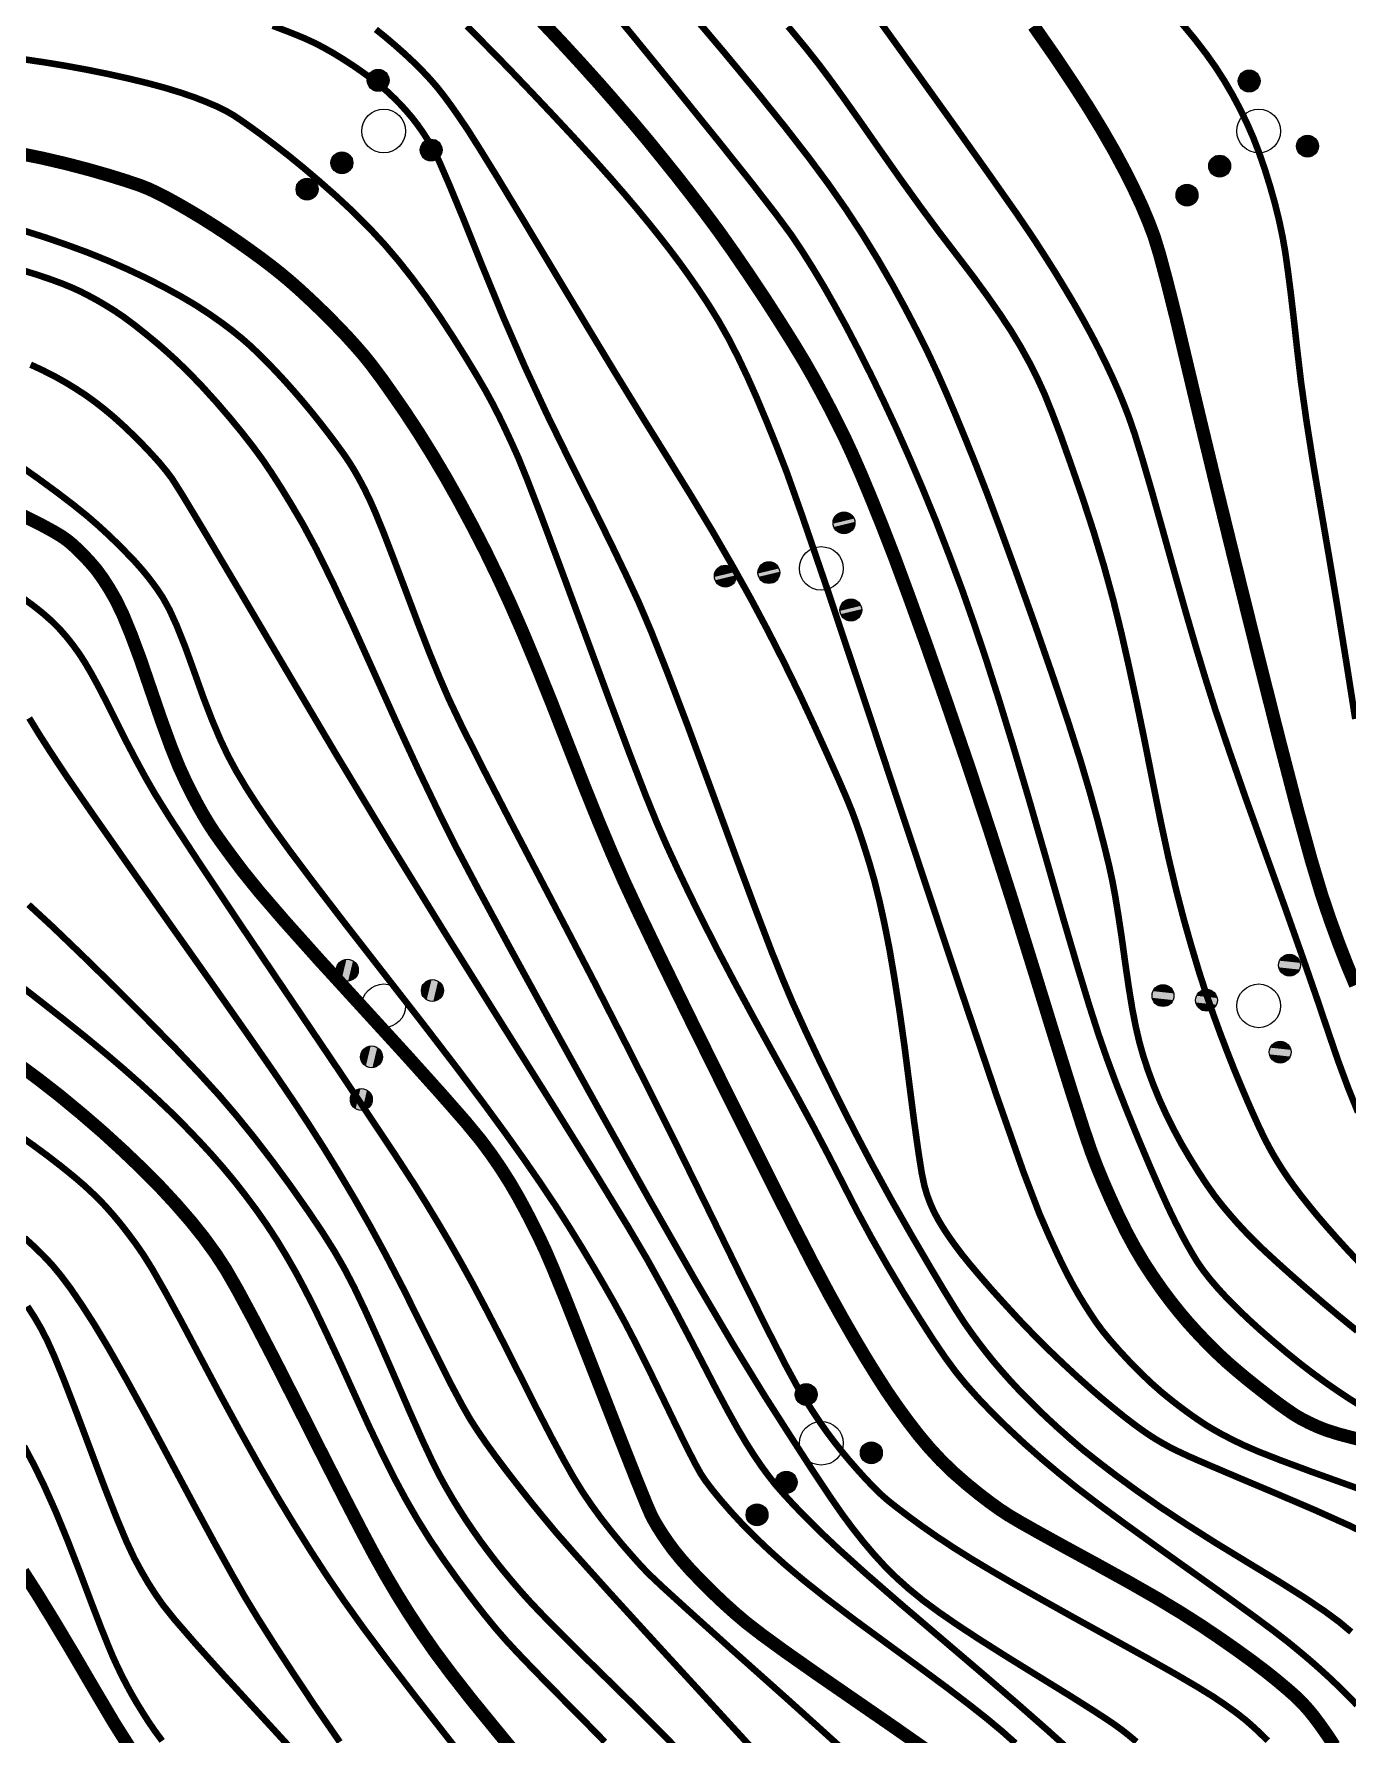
# Model space of a CAD drawing. Extents: x 396500 to 398250, y 1005980 to 1008200.
# Drawn here: x 398089.04 to 398104.06, y 1007815.7 to 1007835.15 of the extents above; entities that cross this region are included whole.
import ezdxf

# ---------------------------------------------------------------- set-up
doc = ezdxf.new("R2010")
doc.units = 0
doc.header["$LTSCALE"] = 0.5
doc.layers.get('0').update_dxf_attribs({"linetype": 'CONTINUOUS'})
doc.layers.add('DGX', color=2, linetype='CONTINUOUS')
doc.layers.add('ZBTZ', color=3, linetype='CONTINUOUS')

# ---------------------------------------------------------------- blocks, each defined once
blk = doc.blocks.new('*U110')
at = {"linetype": 'Continuous'}
for points in [[(-0.238, 2.277), (-0.202, 2.053), (-0.202, 2.347)], [(-0.202, 2.347), (-0.147, 1.998), (-0.147, 2.402)], [(-0.147, 1.998), (-0.202, 2.347), (-0.202, 2.053)], [(-0.147, 2.402), (-0.077, 1.962), (-0.077, 2.438)], [(-0.077, 1.962), (-0.147, 2.402), (-0.147, 1.998)], [(-0.077, 2.438), (0, 1.95), (0, 2.45)], [(0, 1.95), (-0.077, 2.438), (-0.077, 1.962)], [(0, 2.45), (0.077, 1.962), (0.077, 2.438)], [(0.077, 1.962), (0, 2.45), (0, 1.95)], [(0.077, 2.438), (0.147, 1.998), (0.147, 2.402)], [(0.147, 1.998), (0.077, 2.438), (0.077, 1.962)], [(0.147, 2.402), (0.202, 2.053), (0.202, 2.347)], [(0.202, 2.053), (0.147, 2.402), (0.147, 1.998)], [(0.202, 2.347), (0.238, 2.123), (0.238, 2.277)], [(0.238, 2.123), (0.202, 2.347), (0.202, 2.053)], [(-0.25, 2.2), (-0.238, 2.123), (-0.238, 2.277)], [(-0.202, 2.053), (-0.238, 2.277), (-0.238, 2.123)], [(0.25, 2.2), (0.238, 2.277), (0.238, 2.123)]]:
    blk.add_solid(points, dxfattribs=at)
blk = doc.blocks.new('*U109')
at = {"linetype": 'Continuous'}
for points in [[(-0.25, 1.2), (-0.238, 1.123), (-0.238, 1.277)], [(-0.238, 1.277), (-0.202, 1.053), (-0.202, 1.347)], [(-0.202, 1.053), (-0.238, 1.277), (-0.238, 1.123)], [(-0.202, 1.347), (-0.147, 0.998), (-0.147, 1.402)], [(-0.147, 0.998), (-0.202, 1.347), (-0.202, 1.053)], [(-0.147, 1.402), (-0.077, 0.962), (-0.077, 1.438)], [(-0.077, 0.962), (-0.147, 1.402), (-0.147, 0.998)], [(-0.077, 1.438), (0, 0.95), (0, 1.45)], [(0, 0.95), (-0.077, 1.438), (-0.077, 0.962)], [(0, 1.45), (0.077, 0.962), (0.077, 1.438)], [(0.077, 0.962), (0, 1.45), (0, 0.95)], [(0.077, 1.438), (0.147, 0.998), (0.147, 1.402)], [(0.147, 0.998), (0.077, 1.438), (0.077, 0.962)], [(0.147, 1.402), (0.202, 1.053), (0.202, 1.347)], [(0.202, 1.053), (0.147, 1.402), (0.147, 0.998)], [(0.202, 1.347), (0.238, 1.123), (0.238, 1.277)], [(0.238, 1.123), (0.202, 1.347), (0.202, 1.053)], [(0.25, 1.2), (0.238, 1.277), (0.238, 1.123)]]:
    blk.add_solid(points, dxfattribs=at)
blk = doc.blocks.new('*U108')
at = {"linetype": 'Continuous'}
for points in [[(-1.147, -0.398), (-1.077, -0.838), (-1.077, -0.362)], [(-1.077, -0.362), (-1, -0.85), (-1, -0.35)], [(-1, -0.85), (-1.077, -0.362), (-1.077, -0.838)], [(-1, -0.35), (-0.923, -0.838), (-0.923, -0.362)], [(-0.923, -0.838), (-1, -0.35), (-1, -0.85)], [(-0.923, -0.362), (-0.853, -0.802), (-0.853, -0.398)], [(-0.853, -0.802), (-0.923, -0.362), (-0.923, -0.838)], [(-1.25, -0.6), (-1.238, -0.677), (-1.238, -0.523)], [(-1.238, -0.523), (-1.202, -0.747), (-1.202, -0.453)], [(-1.202, -0.747), (-1.238, -0.523), (-1.238, -0.677)], [(-1.202, -0.453), (-1.147, -0.802), (-1.147, -0.398)], [(-1.147, -0.802), (-1.202, -0.453), (-1.202, -0.747)], [(-1.077, -0.838), (-1.147, -0.398), (-1.147, -0.802)], [(-0.853, -0.398), (-0.798, -0.747), (-0.798, -0.453)], [(-0.798, -0.747), (-0.853, -0.398), (-0.853, -0.802)], [(-0.798, -0.453), (-0.762, -0.677), (-0.762, -0.523)], [(-0.762, -0.677), (-0.798, -0.453), (-0.798, -0.747)], [(-0.75, -0.6), (-0.762, -0.523), (-0.762, -0.677)]]:
    blk.add_solid(points, dxfattribs=at)
blk = doc.blocks.new('*U107')
at = {"linetype": 'Continuous'}
for points in [[(0.853, -0.398), (0.923, -0.838), (0.923, -0.362)], [(0.923, -0.362), (1, -0.85), (1, -0.35)], [(1, -0.85), (0.923, -0.362), (0.923, -0.838)], [(1, -0.35), (1.077, -0.838), (1.077, -0.362)], [(1.077, -0.838), (1, -0.35), (1, -0.85)], [(1.077, -0.362), (1.147, -0.802), (1.147, -0.398)], [(1.147, -0.802), (1.077, -0.362), (1.077, -0.838)], [(0.75, -0.6), (0.762, -0.677), (0.762, -0.523)], [(0.762, -0.523), (0.798, -0.747), (0.798, -0.453)], [(0.798, -0.747), (0.762, -0.523), (0.762, -0.677)], [(0.798, -0.453), (0.853, -0.802), (0.853, -0.398)], [(0.853, -0.802), (0.798, -0.453), (0.798, -0.747)], [(0.923, -0.838), (0.853, -0.398), (0.853, -0.802)], [(1.147, -0.398), (1.202, -0.747), (1.202, -0.453)], [(1.202, -0.747), (1.147, -0.398), (1.147, -0.802)], [(1.202, -0.453), (1.238, -0.677), (1.238, -0.523)], [(1.238, -0.677), (1.202, -0.453), (1.202, -0.747)], [(1.25, -0.6), (1.238, -0.523), (1.238, -0.677)]]:
    blk.add_solid(points, dxfattribs=at)
blk = doc.blocks.new('gc160')
for centre, radius in [((0, 2.2), 0.25), ((0, 1.2), 0.25), ((0, 0), 0.5), ((-1, -0.6), 0.25), ((1, -0.6), 0.25)]:
    blk.add_circle(centre, radius)
at = {"linetype": 'Continuous'}
for name in ['*U110', '*U109', '*U108', '*U107']:
    blk.add_blockref(name, (0, 0), dxfattribs=at)

msp = doc.modelspace()

# ---------------------------------------------------------------- linework, layer by layer
at = {"layer": 'DGX', "linetype": 'Continuous', "const_width": 0.075}
for points in [[(398098.343, 1007835.796), (398098.927, 1007834.985), (398099.5, 1007834.185), (398099.946, 1007833.556), (398100.267, 1007833.099), (398100.461, 1007832.813), (398100.588, 1007832.616), (398100.709, 1007832.425), (398100.822, 1007832.239), (398100.929, 1007832.059), (398101.029, 1007831.883), (398101.122, 1007831.713), (398101.208, 1007831.547), (398101.288, 1007831.385), (398101.362, 1007831.227), (398101.431, 1007831.072), (398101.494, 1007830.919), (398101.552, 1007830.769), (398101.619, 1007830.574), (398101.706, 1007830.291), (398101.815, 1007829.917), (398101.945, 1007829.454), (398102.08, 1007828.97), (398102.204, 1007828.532), (398102.318, 1007828.14), (398102.422, 1007827.796), (398102.538, 1007827.429), (398102.692, 1007826.973), (398102.882, 1007826.427), (398103.11, 1007825.792), (398103.34, 1007825.153), (398103.536, 1007824.599), (398103.699, 1007824.129), (398103.829, 1007823.744), (398103.942, 1007823.413), (398104.056, 1007823.105), (398104.17, 1007822.822)], [(398104.21, 1007819.462), (398104.082, 1007819.541), (398103.947, 1007819.63), (398103.803, 1007819.73), (398103.655, 1007819.838), (398103.505, 1007819.953), (398103.353, 1007820.076), (398103.2, 1007820.205), (398103.051, 1007820.335), (398102.913, 1007820.461), (398102.786, 1007820.583), (398102.671, 1007820.699), (398102.568, 1007820.811), (398102.478, 1007820.916), (398102.401, 1007821.015), (398102.336, 1007821.108), (398102.277, 1007821.205), (398102.214, 1007821.315), (398102.147, 1007821.438), (398102.078, 1007821.575), (398101.998, 1007821.741), (398101.902, 1007821.953), (398101.789, 1007822.212), (398101.661, 1007822.516), (398101.53, 1007822.837), (398101.41, 1007823.142), (398101.302, 1007823.433), (398101.206, 1007823.709), (398101.101, 1007824.036), (398100.967, 1007824.477), (398100.803, 1007825.033), (398100.611, 1007825.704), (398100.412, 1007826.393), (398100.231, 1007827.004), (398100.068, 1007827.536), (398099.923, 1007827.99), (398099.785, 1007828.4), (398099.644, 1007828.801), (398099.498, 1007829.191), (398099.35, 1007829.573), (398099.199, 1007829.942), (398099.048, 1007830.295), (398098.898, 1007830.633), (398098.748, 1007830.955), (398098.601, 1007831.26), (398098.458, 1007831.543), (398098.321, 1007831.806), (398098.188, 1007832.048), (398098.06, 1007832.273), (398097.934, 1007832.482), (398097.811, 1007832.677), (398097.691, 1007832.856), (398097.519, 1007833.089), (398097.243, 1007833.445), (398096.861, 1007833.924), (398096.374, 1007834.526), (398095.886, 1007835.125), (398095.498, 1007835.595)], [(398104.16, 1007820.323), (398103.964, 1007820.483), (398103.767, 1007820.648), (398103.569, 1007820.819), (398103.383, 1007820.983), (398103.222, 1007821.128), (398103.085, 1007821.255), (398102.974, 1007821.363), (398102.877, 1007821.463), (398102.785, 1007821.562), (398102.698, 1007821.662), (398102.615, 1007821.761), (398102.531, 1007821.869), (398102.443, 1007821.994), (398102.349, 1007822.137), (398102.25, 1007822.296), (398102.151, 1007822.464), (398102.061, 1007822.632), (398101.977, 1007822.801), (398101.9, 1007822.97), (398101.831, 1007823.138), (398101.77, 1007823.302), (398101.717, 1007823.464), (398101.672, 1007823.623), (398101.631, 1007823.798), (398101.59, 1007824.008), (398101.55, 1007824.254), (398101.509, 1007824.536), (398101.47, 1007824.819), (398101.432, 1007825.069), (398101.397, 1007825.285), (398101.363, 1007825.469), (398101.322, 1007825.658), (398101.265, 1007825.889), (398101.194, 1007826.164), (398101.106, 1007826.481), (398100.995, 1007826.855), (398100.853, 1007827.3), (398100.68, 1007827.815), (398100.476, 1007828.402), (398100.268, 1007828.983), (398100.086, 1007829.482), (398099.93, 1007829.9), (398099.799, 1007830.236), (398099.683, 1007830.523), (398099.573, 1007830.79), (398099.468, 1007831.037), (398099.367, 1007831.266), (398099.261, 1007831.494), (398099.139, 1007831.74), (398099.002, 1007832.003), (398098.849, 1007832.284), (398098.682, 1007832.573), (398098.505, 1007832.861), (398098.318, 1007833.146), (398098.121, 1007833.429), (398097.895, 1007833.734), (398097.622, 1007834.086), (398097.301, 1007834.485), (398096.934, 1007834.929), (398096.557, 1007835.375)], [(398091.767, 1007835.243), (398091.966, 1007835.167), (398092.125, 1007835.102), (398092.245, 1007835.047), (398092.347, 1007834.994), (398092.455, 1007834.933), (398092.569, 1007834.863), (398092.688, 1007834.786), (398092.803, 1007834.706), (398092.908, 1007834.629), (398093.001, 1007834.555), (398093.083, 1007834.485), (398093.157, 1007834.414), (398093.228, 1007834.342), (398093.295, 1007834.268), (398093.359, 1007834.193), (398093.42, 1007834.114), (398093.479, 1007834.031), (398093.535, 1007833.944), (398093.59, 1007833.853), (398093.667, 1007833.698), (398093.788, 1007833.419), (398093.954, 1007833.017), (398094.165, 1007832.49), (398094.403, 1007831.91), (398094.65, 1007831.343), (398094.906, 1007830.791), (398095.17, 1007830.252), (398095.42, 1007829.755), (398095.633, 1007829.323), (398095.809, 1007828.957), (398095.948, 1007828.657), (398096.091, 1007828.322), (398096.278, 1007827.849), (398096.51, 1007827.24), (398096.785, 1007826.494), (398097.059, 1007825.748), (398097.285, 1007825.142), (398097.463, 1007824.675), (398097.594, 1007824.348), (398097.711, 1007824.071), (398097.853, 1007823.759), (398098.018, 1007823.409), (398098.206, 1007823.024), (398098.409, 1007822.621), (398098.619, 1007822.221), (398098.836, 1007821.824), (398099.06, 1007821.43), (398099.269, 1007821.072), (398099.441, 1007820.783), (398099.576, 1007820.563), (398099.674, 1007820.412), (398099.755, 1007820.297), (398099.837, 1007820.186), (398099.92, 1007820.078), (398100.004, 1007819.974), (398100.092, 1007819.871), (398100.185, 1007819.766), (398100.283, 1007819.66), (398100.388, 1007819.552), (398100.498, 1007819.442), (398100.616, 1007819.329), (398100.741, 1007819.214), (398100.873, 1007819.096), (398101.022, 1007818.968), (398101.2, 1007818.827), (398101.405, 1007818.67), (398101.639, 1007818.499), (398101.904, 1007818.313), (398102.204, 1007818.115), (398102.539, 1007817.902), (398102.909, 1007817.676), (398103.265, 1007817.46), (398103.559, 1007817.274), (398103.789, 1007817.119), (398103.957, 1007816.995), (398104.093, 1007816.881)], [(398092.946, 1007835.201), (398093.051, 1007835.117), (398093.159, 1007835.025), (398093.271, 1007834.926), (398093.38, 1007834.824), (398093.479, 1007834.725), (398093.568, 1007834.63), (398093.647, 1007834.539), (398093.724, 1007834.441), (398093.808, 1007834.327), (398093.898, 1007834.198), (398093.996, 1007834.053), (398094.132, 1007833.838), (398094.341, 1007833.5), (398094.621, 1007833.037), (398094.973, 1007832.45), (398095.347, 1007831.828), (398095.691, 1007831.259), (398096.007, 1007830.744), (398096.295, 1007830.281), (398096.558, 1007829.855), (398096.802, 1007829.449), (398097.026, 1007829.061), (398097.231, 1007828.694), (398097.423, 1007828.333), (398097.608, 1007827.97), (398097.788, 1007827.602), (398097.961, 1007827.231), (398098.115, 1007826.892), (398098.237, 1007826.619), (398098.326, 1007826.413), (398098.383, 1007826.273), (398098.427, 1007826.155), (398098.475, 1007826.017), (398098.528, 1007825.856), (398098.585, 1007825.675), (398098.644, 1007825.469), (398098.702, 1007825.235), (398098.759, 1007824.975), (398098.816, 1007824.687), (398098.871, 1007824.364), (398098.928, 1007823.998), (398098.986, 1007823.588), (398099.044, 1007823.134), (398099.099, 1007822.706), (398099.146, 1007822.371), (398099.184, 1007822.13), (398099.215, 1007821.982), (398099.244, 1007821.882), (398099.28, 1007821.785), (398099.321, 1007821.692), (398099.369, 1007821.601), (398099.424, 1007821.509), (398099.487, 1007821.412), (398099.56, 1007821.309), (398099.641, 1007821.201), (398099.737, 1007821.082), (398099.853, 1007820.945), (398099.988, 1007820.79), (398100.144, 1007820.618), (398100.308, 1007820.44), (398100.472, 1007820.27), (398100.634, 1007820.108), (398100.795, 1007819.954), (398100.951, 1007819.809), (398101.099, 1007819.676), (398101.239, 1007819.554), (398101.372, 1007819.444), (398101.493, 1007819.346), (398101.601, 1007819.263), (398101.695, 1007819.194), (398101.776, 1007819.138), (398101.851, 1007819.09), (398101.93, 1007819.043), (398102.013, 1007818.997), (398102.1, 1007818.953), (398102.236, 1007818.889), (398102.469, 1007818.788), (398102.798, 1007818.648), (398103.223, 1007818.469), (398103.668, 1007818.279), (398104.058, 1007818.104), (398104.391, 1007817.944)], [(398093.988, 1007835.237), (398094.214, 1007835.01), (398094.452, 1007834.767), (398094.7, 1007834.508), (398094.96, 1007834.233), (398095.211, 1007833.964), (398095.432, 1007833.722), (398095.623, 1007833.508), (398095.785, 1007833.322), (398095.928, 1007833.153), (398096.062, 1007832.99), (398096.188, 1007832.833), (398096.305, 1007832.683), (398096.418, 1007832.533), (398096.53, 1007832.377), (398096.642, 1007832.215), (398096.753, 1007832.047), (398096.864, 1007831.867), (398096.975, 1007831.67), (398097.084, 1007831.457), (398097.193, 1007831.227), (398097.302, 1007830.981), (398097.412, 1007830.719), (398097.525, 1007830.44), (398097.639, 1007830.146), (398097.814, 1007829.653), (398098.113, 1007828.779), (398098.533, 1007827.523), (398099.077, 1007825.886), (398099.621, 1007824.251), (398100.044, 1007823.002), (398100.347, 1007822.139), (398100.53, 1007821.661), (398100.645, 1007821.397), (398100.748, 1007821.173), (398100.838, 1007820.989), (398100.914, 1007820.846), (398100.983, 1007820.726), (398101.051, 1007820.615), (398101.116, 1007820.513), (398101.18, 1007820.418), (398101.251, 1007820.322), (398101.338, 1007820.216), (398101.442, 1007820.098), (398101.562, 1007819.969), (398101.689, 1007819.84), (398101.812, 1007819.723), (398101.932, 1007819.617), (398102.048, 1007819.523), (398102.158, 1007819.439), (398102.259, 1007819.365), (398102.351, 1007819.301), (398102.434, 1007819.246), (398102.519, 1007819.195), (398102.617, 1007819.14), (398102.728, 1007819.083), (398102.852, 1007819.022), (398103.026, 1007818.946), (398103.288, 1007818.843), (398103.638, 1007818.713), (398104.075, 1007818.556), (398104.511, 1007818.399)], [(398104.179, 1007821.112), (398104.053, 1007821.246), (398103.932, 1007821.379), (398103.819, 1007821.507), (398103.713, 1007821.63), (398103.616, 1007821.748), (398103.526, 1007821.861), (398103.445, 1007821.968), (398103.372, 1007822.069), (398103.307, 1007822.166), (398103.249, 1007822.259), (398103.193, 1007822.353), (398103.141, 1007822.448), (398103.092, 1007822.544), (398103.04, 1007822.652), (398102.981, 1007822.782), (398102.913, 1007822.936), (398102.838, 1007823.112), (398102.758, 1007823.305), (398102.678, 1007823.508), (398102.597, 1007823.72), (398102.516, 1007823.942), (398102.434, 1007824.18), (398102.35, 1007824.44), (398102.266, 1007824.722), (398102.18, 1007825.025), (398102.093, 1007825.36), (398102.004, 1007825.734), (398101.915, 1007826.148), (398101.824, 1007826.601), (398101.733, 1007827.062), (398101.643, 1007827.499), (398101.554, 1007827.912), (398101.466, 1007828.301), (398101.373, 1007828.68), (398101.267, 1007829.067), (398101.148, 1007829.462), (398101.017, 1007829.863), (398100.886, 1007830.24), (398100.772, 1007830.56), (398100.672, 1007830.824), (398100.588, 1007831.032), (398100.506, 1007831.212), (398100.415, 1007831.392), (398100.315, 1007831.573), (398100.205, 1007831.755), (398100.08, 1007831.945), (398099.934, 1007832.154), (398099.769, 1007832.38), (398099.582, 1007832.625), (398099.38, 1007832.889), (398099.167, 1007833.177), (398098.944, 1007833.487), (398098.71, 1007833.82), (398098.487, 1007834.14), (398098.295, 1007834.412), (398098.134, 1007834.634), (398098.004, 1007834.807), (398097.861, 1007834.988), (398097.658, 1007835.234)], [(398102.143, 1007835.286), (398102.299, 1007835.098), (398102.433, 1007834.924), (398102.545, 1007834.766), (398102.643, 1007834.613), (398102.734, 1007834.457), (398102.819, 1007834.298), (398102.898, 1007834.135), (398102.972, 1007833.967), (398103.041, 1007833.788), (398103.106, 1007833.6), (398103.167, 1007833.403), (398103.223, 1007833.204), (398103.27, 1007833.012), (398103.309, 1007832.827), (398103.34, 1007832.649), (398103.368, 1007832.449), (398103.4, 1007832.202), (398103.435, 1007831.905), (398103.473, 1007831.561), (398103.519, 1007831.17), (398103.58, 1007830.735), (398103.655, 1007830.257), (398103.743, 1007829.735), (398103.839, 1007829.176), (398103.937, 1007828.587), (398104.037, 1007827.968), (398104.139, 1007827.319)], [(398088.906, 1007834.862), (398089.152, 1007834.826), (398089.395, 1007834.786), (398089.636, 1007834.742), (398089.874, 1007834.694), (398090.109, 1007834.642), (398090.333, 1007834.588), (398090.534, 1007834.534), (398090.714, 1007834.479), (398090.872, 1007834.425), (398091.01, 1007834.371), (398091.13, 1007834.32), (398091.232, 1007834.27), (398091.316, 1007834.221), (398091.401, 1007834.165), (398091.506, 1007834.091), (398091.632, 1007834), (398091.778, 1007833.89), (398091.94, 1007833.765), (398092.113, 1007833.624), (398092.297, 1007833.468), (398092.491, 1007833.297), (398092.686, 1007833.116), (398092.87, 1007832.932), (398093.043, 1007832.745), (398093.206, 1007832.554), (398093.363, 1007832.355), (398093.52, 1007832.143), (398093.676, 1007831.917), (398093.832, 1007831.678), (398093.977, 1007831.446), (398094.101, 1007831.241), (398094.204, 1007831.064), (398094.285, 1007830.914), (398094.356, 1007830.775), (398094.427, 1007830.627), (398094.499, 1007830.472), (398094.572, 1007830.31), (398094.674, 1007830.059), (398094.835, 1007829.641), (398095.054, 1007829.054), (398095.333, 1007828.3), (398095.615, 1007827.536), (398095.846, 1007826.92), (398096.026, 1007826.454), (398096.155, 1007826.136), (398096.265, 1007825.882), (398096.391, 1007825.609), (398096.531, 1007825.315), (398096.686, 1007825.002), (398096.858, 1007824.664), (398097.051, 1007824.297), (398097.265, 1007823.901), (398097.499, 1007823.476), (398097.732, 1007823.054), (398097.942, 1007822.666), (398098.128, 1007822.312), (398098.291, 1007821.993), (398098.447, 1007821.689), (398098.613, 1007821.382), (398098.789, 1007821.073), (398098.974, 1007820.762), (398099.155, 1007820.471), (398099.314, 1007820.223), (398099.453, 1007820.018), (398099.572, 1007819.856), (398099.69, 1007819.711), (398099.829, 1007819.555), (398099.988, 1007819.389), (398100.168, 1007819.212), (398100.361, 1007819.032), (398100.559, 1007818.857), (398100.763, 1007818.686), (398100.971, 1007818.519), (398101.21, 1007818.337), (398101.503, 1007818.121), (398101.851, 1007817.87), (398102.253, 1007817.583), (398102.645, 1007817.304), (398102.963, 1007817.074), (398103.207, 1007816.893), (398103.377, 1007816.761), (398103.506, 1007816.655), (398103.628, 1007816.552), (398103.741, 1007816.452), (398103.846, 1007816.356), (398103.948, 1007816.259), (398104.052, 1007816.156), (398104.157, 1007816.047)], [(398088.912, 1007832.904), (398089.169, 1007832.823), (398089.415, 1007832.738), (398089.652, 1007832.651), (398089.882, 1007832.558), (398090.106, 1007832.46), (398090.324, 1007832.357), (398090.53, 1007832.252), (398090.718, 1007832.149), (398090.889, 1007832.048), (398091.042, 1007831.948), (398091.18, 1007831.851), (398091.304, 1007831.758), (398091.415, 1007831.668), (398091.512, 1007831.583), (398091.604, 1007831.495), (398091.701, 1007831.399), (398091.801, 1007831.295), (398091.905, 1007831.183), (398092.01, 1007831.065), (398092.116, 1007830.942), (398092.221, 1007830.815), (398092.326, 1007830.683), (398092.424, 1007830.556), (398092.51, 1007830.441), (398092.583, 1007830.34), (398092.643, 1007830.251), (398092.697, 1007830.164), (398092.753, 1007830.066), (398092.81, 1007829.958), (398092.869, 1007829.839), (398092.939, 1007829.681), (398093.032, 1007829.454), (398093.146, 1007829.158), (398093.284, 1007828.793), (398093.426, 1007828.416), (398093.555, 1007828.083), (398093.673, 1007827.794), (398093.778, 1007827.551), (398093.925, 1007827.242), (398094.167, 1007826.761), (398094.505, 1007826.106), (398094.938, 1007825.278), (398095.412, 1007824.37), (398095.87, 1007823.473), (398096.314, 1007822.589), (398096.743, 1007821.716), (398097.123, 1007820.939), (398097.42, 1007820.341), (398097.634, 1007819.922), (398097.765, 1007819.681), (398097.854, 1007819.536), (398097.94, 1007819.401), (398098.023, 1007819.276), (398098.104, 1007819.162), (398098.185, 1007819.054), (398098.268, 1007818.949), (398098.354, 1007818.845), (398098.442, 1007818.744), (398098.527, 1007818.65), (398098.605, 1007818.567), (398098.674, 1007818.497), (398098.736, 1007818.438), (398098.807, 1007818.377), (398098.905, 1007818.3), (398099.029, 1007818.206), (398099.179, 1007818.096), (398099.352, 1007817.975), (398099.544, 1007817.848), (398099.754, 1007817.716), (398099.983, 1007817.579), (398100.246, 1007817.426), (398100.561, 1007817.248), (398100.926, 1007817.044), (398101.343, 1007816.814), (398101.748, 1007816.59), (398102.079, 1007816.403), (398102.335, 1007816.253), (398102.518, 1007816.14), (398102.655, 1007816.047), (398102.779, 1007815.958), (398102.888, 1007815.872), (398102.982, 1007815.789), (398103.065, 1007815.711), (398103.139, 1007815.638)], [(398088.88, 1007832.456), (398089.057, 1007832.402), (398089.218, 1007832.348), (398089.36, 1007832.296), (398089.481, 1007832.246), (398089.581, 1007832.2), (398089.673, 1007832.152), (398089.767, 1007832.101), (398089.862, 1007832.045), (398089.959, 1007831.985), (398090.065, 1007831.913), (398090.186, 1007831.823), (398090.322, 1007831.715), (398090.474, 1007831.589), (398090.633, 1007831.447), (398090.794, 1007831.293), (398090.955, 1007831.126), (398091.118, 1007830.946), (398091.273, 1007830.766), (398091.413, 1007830.596), (398091.538, 1007830.436), (398091.648, 1007830.287), (398091.753, 1007830.132), (398091.866, 1007829.956), (398091.987, 1007829.758), (398092.116, 1007829.538), (398092.266, 1007829.259), (398092.452, 1007828.881), (398092.674, 1007828.406), (398092.932, 1007827.834), (398093.198, 1007827.243), (398093.443, 1007826.713), (398093.668, 1007826.244), (398093.872, 1007825.836), (398094.12, 1007825.366), (398094.474, 1007824.71), (398094.935, 1007823.868), (398095.503, 1007822.841), (398096.087, 1007821.796), (398096.596, 1007820.904), (398097.03, 1007820.166), (398097.39, 1007819.579), (398097.688, 1007819.113), (398097.934, 1007818.732), (398098.13, 1007818.437), (398098.275, 1007818.228), (398098.395, 1007818.066), (398098.516, 1007817.913), (398098.637, 1007817.77), (398098.76, 1007817.635), (398098.891, 1007817.505), (398099.037, 1007817.374), (398099.199, 1007817.242), (398099.376, 1007817.111), (398099.587, 1007816.965), (398099.849, 1007816.793), (398100.163, 1007816.594), (398100.528, 1007816.368), (398100.88, 1007816.151), (398101.155, 1007815.977), (398101.353, 1007815.847), (398101.474, 1007815.76), (398101.557, 1007815.694), (398101.639, 1007815.625)], [(398089, 1007831.369), (398089.144, 1007831.302), (398089.278, 1007831.234), (398089.402, 1007831.164), (398089.518, 1007831.093), (398089.631, 1007831.019), (398089.739, 1007830.941), (398089.843, 1007830.86), (398089.947, 1007830.773), (398090.054, 1007830.677), (398090.163, 1007830.573), (398090.275, 1007830.461), (398090.382, 1007830.348), (398090.475, 1007830.245), (398090.553, 1007830.15), (398090.618, 1007830.064), (398090.741, 1007829.869), (398090.996, 1007829.445), (398091.382, 1007828.794), (398091.899, 1007827.916), (398092.492, 1007826.914), (398093.106, 1007825.896), (398093.743, 1007824.861), (398094.4, 1007823.81), (398095.004, 1007822.848), (398095.48, 1007822.083), (398095.827, 1007821.514), (398096.046, 1007821.142), (398096.201, 1007820.862), (398096.359, 1007820.572), (398096.518, 1007820.27), (398096.68, 1007819.958), (398096.833, 1007819.662), (398096.967, 1007819.411), (398097.082, 1007819.204), (398097.178, 1007819.042), (398097.263, 1007818.908), (398097.347, 1007818.784), (398097.429, 1007818.672), (398097.509, 1007818.57), (398097.602, 1007818.463), (398097.719, 1007818.336), (398097.861, 1007818.189), (398098.029, 1007818.022), (398098.251, 1007817.813), (398098.557, 1007817.538), (398098.947, 1007817.199), (398099.42, 1007816.796), (398099.896, 1007816.39), (398100.296, 1007816.045), (398100.619, 1007815.761), (398100.865, 1007815.539)], [(398100.255, 1007815.61), (398100.107, 1007815.742), (398099.936, 1007815.885), (398099.727, 1007816.05), (398099.465, 1007816.25), (398099.149, 1007816.484), (398098.781, 1007816.753), (398098.412, 1007817.024), (398098.096, 1007817.264), (398097.833, 1007817.473), (398097.623, 1007817.65), (398097.446, 1007817.809), (398097.284, 1007817.963), (398097.136, 1007818.112), (398097.004, 1007818.255), (398096.888, 1007818.388), (398096.793, 1007818.504), (398096.717, 1007818.604), (398096.661, 1007818.687), (398096.6, 1007818.797), (398096.507, 1007818.977), (398096.384, 1007819.227), (398096.23, 1007819.546), (398096.067, 1007819.881), (398095.919, 1007820.178), (398095.784, 1007820.437), (398095.662, 1007820.659), (398095.545, 1007820.864), (398095.421, 1007821.075), (398095.291, 1007821.291), (398095.154, 1007821.513), (398095.004, 1007821.748), (398094.833, 1007822.004), (398094.641, 1007822.282), (398094.428, 1007822.581), (398094.174, 1007822.928), (398093.857, 1007823.349), (398093.478, 1007823.843), (398093.036, 1007824.411), (398092.601, 1007824.97), (398092.243, 1007825.437), (398091.961, 1007825.812), (398091.756, 1007826.095), (398091.599, 1007826.323), (398091.463, 1007826.534), (398091.348, 1007826.727), (398091.253, 1007826.904), (398091.166, 1007827.089), (398091.073, 1007827.309), (398090.974, 1007827.566), (398090.87, 1007827.858), (398090.767, 1007828.143), (398090.673, 1007828.379), (398090.588, 1007828.566), (398090.512, 1007828.704), (398090.437, 1007828.816), (398090.357, 1007828.924), (398090.272, 1007829.028), (398090.183, 1007829.128), (398090.087, 1007829.227), (398089.987, 1007829.328), (398089.881, 1007829.43), (398089.77, 1007829.532), (398089.641, 1007829.644), (398089.484, 1007829.77), (398089.299, 1007829.911), (398089.085, 1007830.068), (398088.866, 1007830.222)], [(398088.977, 1007825.196), (398089.253, 1007824.941), (398089.58, 1007824.627), (398089.958, 1007824.257), (398090.335, 1007823.88), (398090.661, 1007823.547), (398090.934, 1007823.258), (398091.156, 1007823.014), (398091.354, 1007822.782), (398091.555, 1007822.534), (398091.759, 1007822.269), (398091.967, 1007821.986), (398092.162, 1007821.708), (398092.331, 1007821.458), (398092.472, 1007821.234), (398092.585, 1007821.037), (398092.697, 1007820.822), (398092.83, 1007820.543), (398092.985, 1007820.199), (398093.163, 1007819.792), (398093.337, 1007819.39), (398093.481, 1007819.067), (398093.596, 1007818.822), (398093.681, 1007818.654), (398093.752, 1007818.526), (398093.825, 1007818.401), (398093.9, 1007818.279), (398093.977, 1007818.159), (398094.057, 1007818.041), (398094.139, 1007817.924), (398094.225, 1007817.808), (398094.312, 1007817.694), (398094.403, 1007817.58), (398094.497, 1007817.467), (398094.594, 1007817.354), (398094.695, 1007817.241), (398094.829, 1007817.099), (398095.028, 1007816.896), (398095.292, 1007816.633), (398095.621, 1007816.311), (398095.957, 1007815.98), (398096.242, 1007815.695), (398096.476, 1007815.455)], [(398094.13, 1007815.211), (398093.763, 1007815.677), (398093.388, 1007816.156), (398093.066, 1007816.576), (398092.797, 1007816.936), (398092.581, 1007817.238), (398092.391, 1007817.516), (398092.201, 1007817.808), (398092.011, 1007818.112), (398091.819, 1007818.429), (398091.621, 1007818.77), (398091.41, 1007819.148), (398091.184, 1007819.562), (398090.945, 1007820.012), (398090.72, 1007820.437), (398090.536, 1007820.775), (398090.393, 1007821.026), (398090.291, 1007821.19), (398090.209, 1007821.309), (398090.123, 1007821.425), (398090.034, 1007821.54), (398089.941, 1007821.652), (398089.842, 1007821.763), (398089.733, 1007821.874), (398089.614, 1007821.985), (398089.484, 1007822.096), (398089.345, 1007822.208), (398089.195, 1007822.324), (398089.035, 1007822.442), (398088.866, 1007822.562)], [(398092.534, 1007815.623), (398092.246, 1007816.041), (398091.994, 1007816.421), (398091.776, 1007816.755), (398091.594, 1007817.043), (398091.447, 1007817.285), (398091.298, 1007817.547), (398091.107, 1007817.891), (398090.875, 1007818.32), (398090.602, 1007818.831), (398090.327, 1007819.345), (398090.089, 1007819.778), (398089.888, 1007820.131), (398089.724, 1007820.404), (398089.585, 1007820.62), (398089.459, 1007820.805), (398089.345, 1007820.957), (398089.245, 1007821.078), (398089.147, 1007821.182), (398089.042, 1007821.285), (398088.93, 1007821.387)], [(398090.504, 1007815.636), (398090.417, 1007815.754), (398090.346, 1007815.858), (398090.28, 1007815.962), (398090.217, 1007816.064), (398090.158, 1007816.165), (398090.102, 1007816.267), (398090.048, 1007816.372), (398089.995, 1007816.48), (398089.944, 1007816.591), (398089.883, 1007816.736), (398089.798, 1007816.948), (398089.691, 1007817.226), (398089.561, 1007817.571), (398089.422, 1007817.93), (398089.289, 1007818.253), (398089.162, 1007818.538), (398089.041, 1007818.787), (398088.925, 1007819.004)]]:
    msp.add_lwpolyline(points, dxfattribs=at)
at = {"layer": 'DGX', "color": 3, "linetype": 'Continuous', "lineweight": -2, "const_width": 0.15}
for points in [[(398104.174, 1007819.085), (398103.955, 1007819.142), (398103.809, 1007819.188), (398103.705, 1007819.229), (398103.61, 1007819.273), (398103.522, 1007819.318), (398103.443, 1007819.365), (398103.361, 1007819.421), (398103.264, 1007819.49), (398103.152, 1007819.575), (398103.025, 1007819.674), (398102.897, 1007819.776), (398102.782, 1007819.872), (398102.679, 1007819.961), (398102.59, 1007820.043), (398102.505, 1007820.125), (398102.416, 1007820.216), (398102.323, 1007820.314), (398102.227, 1007820.42), (398102.129, 1007820.536), (398102.029, 1007820.662), (398101.926, 1007820.8), (398101.823, 1007820.948), (398101.719, 1007821.107), (398101.618, 1007821.278), (398101.52, 1007821.46), (398101.425, 1007821.654), (398101.336, 1007821.848), (398101.255, 1007822.034), (398101.182, 1007822.212), (398101.118, 1007822.381), (398101.033, 1007822.631), (398100.898, 1007823.052), (398100.713, 1007823.645), (398100.478, 1007824.408), (398100.22, 1007825.237), (398099.967, 1007826.028), (398099.719, 1007826.779), (398099.475, 1007827.491), (398099.248, 1007828.139), (398099.047, 1007828.696), (398098.874, 1007829.164), (398098.727, 1007829.542), (398098.601, 1007829.854), (398098.488, 1007830.124), (398098.387, 1007830.354), (398098.3, 1007830.542), (398098.217, 1007830.709), (398098.131, 1007830.878), (398098.041, 1007831.048), (398097.948, 1007831.219), (398097.842, 1007831.405), (398097.713, 1007831.618), (398097.561, 1007831.86), (398097.387, 1007832.131), (398097.204, 1007832.405), (398097.029, 1007832.661), (398096.862, 1007832.897), (398096.701, 1007833.114), (398096.543, 1007833.32), (398096.383, 1007833.525), (398096.22, 1007833.728), (398096.056, 1007833.93), (398095.883, 1007834.136), (398095.696, 1007834.353), (398095.496, 1007834.582), (398095.281, 1007834.821), (398095.061, 1007835.06), (398094.846, 1007835.287)], [(398100.464, 1007835.241), (398100.709, 1007834.889), (398100.912, 1007834.585), (398101.087, 1007834.313), (398101.244, 1007834.055), (398101.384, 1007833.812), (398101.506, 1007833.584), (398101.612, 1007833.372), (398101.703, 1007833.177), (398101.778, 1007832.998), (398101.839, 1007832.837), (398101.903, 1007832.629), (398101.988, 1007832.312), (398102.095, 1007831.886), (398102.222, 1007831.35), (398102.376, 1007830.701), (398102.562, 1007829.931), (398102.78, 1007829.042), (398103.03, 1007828.033), (398103.275, 1007827.062), (398103.477, 1007826.284), (398103.637, 1007825.701), (398103.754, 1007825.311), (398103.85, 1007825.027), (398103.947, 1007824.76), (398104.044, 1007824.51), (398104.142, 1007824.276)], [(398088.854, 1007833.787), (398089.134, 1007833.73), (398089.404, 1007833.667), (398089.664, 1007833.599), (398089.897, 1007833.532), (398090.09, 1007833.472), (398090.242, 1007833.421), (398090.353, 1007833.377), (398090.45, 1007833.331), (398090.559, 1007833.275), (398090.681, 1007833.208), (398090.814, 1007833.131), (398090.954, 1007833.047), (398091.093, 1007832.959), (398091.231, 1007832.869), (398091.368, 1007832.775), (398091.501, 1007832.681), (398091.626, 1007832.59), (398091.744, 1007832.501), (398091.854, 1007832.414), (398091.964, 1007832.322), (398092.083, 1007832.217), (398092.212, 1007832.097), (398092.349, 1007831.965), (398092.484, 1007831.829), (398092.605, 1007831.703), (398092.712, 1007831.585), (398092.806, 1007831.477), (398092.901, 1007831.358), (398093.012, 1007831.21), (398093.138, 1007831.031), (398093.281, 1007830.824), (398093.433, 1007830.593), (398093.586, 1007830.347), (398093.741, 1007830.086), (398093.897, 1007829.809), (398094.051, 1007829.522), (398094.2, 1007829.232), (398094.343, 1007828.937), (398094.481, 1007828.639), (398094.623, 1007828.314), (398094.779, 1007827.94), (398094.95, 1007827.516), (398095.135, 1007827.043), (398095.319, 1007826.572), (398095.488, 1007826.153), (398095.641, 1007825.788), (398095.778, 1007825.475), (398095.947, 1007825.111), (398096.195, 1007824.593), (398096.523, 1007823.921), (398096.931, 1007823.095), (398097.342, 1007822.271), (398097.677, 1007821.605), (398097.938, 1007821.097), (398098.125, 1007820.746), (398098.27, 1007820.485), (398098.408, 1007820.244), (398098.539, 1007820.023), (398098.662, 1007819.824), (398098.781, 1007819.638), (398098.902, 1007819.462), (398099.024, 1007819.294), (398099.147, 1007819.134), (398099.274, 1007818.983), (398099.406, 1007818.841), (398099.545, 1007818.706), (398099.689, 1007818.58), (398099.83, 1007818.465), (398099.959, 1007818.366), (398100.074, 1007818.283), (398100.178, 1007818.215), (398100.313, 1007818.135), (398100.522, 1007818.017), (398100.806, 1007817.86), (398101.166, 1007817.664), (398101.539, 1007817.458), (398101.868, 1007817.27), (398102.151, 1007817.099), (398102.389, 1007816.947), (398102.596, 1007816.807), (398102.786, 1007816.674), (398102.96, 1007816.548), (398103.117, 1007816.429), (398103.254, 1007816.319), (398103.37, 1007816.221), (398103.465, 1007816.137), (398103.538, 1007816.064), (398103.603, 1007815.992), (398103.672, 1007815.907), (398103.745, 1007815.808), (398103.823, 1007815.697), (398103.899, 1007815.581)], [(398099.248, 1007815.526), (398098.887, 1007815.779), (398098.432, 1007816.093), (398097.977, 1007816.407), (398097.617, 1007816.66), (398097.351, 1007816.854), (398097.179, 1007816.987), (398097.054, 1007817.093), (398096.926, 1007817.208), (398096.797, 1007817.33), (398096.667, 1007817.46), (398096.544, 1007817.588), (398096.439, 1007817.706), (398096.351, 1007817.814), (398096.28, 1007817.911), (398096.221, 1007817.998), (398096.171, 1007818.077), (398096.129, 1007818.148), (398096.096, 1007818.209), (398096.038, 1007818.342), (398095.924, 1007818.623), (398095.754, 1007819.054), (398095.528, 1007819.633), (398095.297, 1007820.223), (398095.114, 1007820.687), (398094.977, 1007821.023), (398094.887, 1007821.233), (398094.818, 1007821.381), (398094.743, 1007821.533), (398094.662, 1007821.69), (398094.575, 1007821.851), (398094.48, 1007822.014), (398094.377, 1007822.177), (398094.265, 1007822.34), (398094.145, 1007822.502), (398093.967, 1007822.718), (398093.683, 1007823.042), (398093.294, 1007823.475), (398092.799, 1007824.017), (398092.302, 1007824.561), (398091.907, 1007825.003), (398091.613, 1007825.344), (398091.421, 1007825.582), (398091.29, 1007825.757), (398091.182, 1007825.905), (398091.096, 1007826.027), (398091.034, 1007826.123), (398090.979, 1007826.214), (398090.918, 1007826.322), (398090.851, 1007826.448), (398090.779, 1007826.591), (398090.697, 1007826.77), (398090.602, 1007827.007), (398090.495, 1007827.3), (398090.375, 1007827.649), (398090.256, 1007827.997), (398090.149, 1007828.284), (398090.055, 1007828.512), (398089.974, 1007828.679), (398089.899, 1007828.809), (398089.824, 1007828.926), (398089.749, 1007829.029), (398089.672, 1007829.118), (398089.599, 1007829.196), (398089.532, 1007829.262), (398089.471, 1007829.318), (398089.416, 1007829.363), (398089.352, 1007829.408), (398089.263, 1007829.461), (398089.15, 1007829.523), (398089.013, 1007829.593), (398088.869, 1007829.663)], [(398094.544, 1007815.489), (398094.292, 1007815.796), (398094.04, 1007816.105), (398093.818, 1007816.389), (398093.625, 1007816.647), (398093.463, 1007816.88), (398093.318, 1007817.101), (398093.18, 1007817.323), (398093.049, 1007817.546), (398092.924, 1007817.77), (398092.779, 1007818.043), (398092.588, 1007818.412), (398092.35, 1007818.879), (398092.066, 1007819.442), (398091.783, 1007820), (398091.55, 1007820.449), (398091.367, 1007820.789), (398091.234, 1007821.021), (398091.117, 1007821.201), (398090.983, 1007821.386), (398090.831, 1007821.576), (398090.662, 1007821.771), (398090.477, 1007821.971), (398090.275, 1007822.175), (398090.056, 1007822.384), (398089.822, 1007822.598), (398089.576, 1007822.81), (398089.328, 1007823.015), (398089.076, 1007823.211), (398088.82, 1007823.4)]]:
    msp.add_lwpolyline(points, dxfattribs=at)
at = {"layer": 'DGX', "linetype": 'Continuous', "const_width": 0.075, "flags": 128}
for points in [[(398098.31, 1007815.516), (398097.666, 1007816.098), (398097.027, 1007816.668), (398096.546, 1007817.101), (398096.223, 1007817.395), (398096.058, 1007817.551), (398095.968, 1007817.646), (398095.868, 1007817.758), (398095.758, 1007817.885), (398095.639, 1007818.029), (398095.519, 1007818.182), (398095.406, 1007818.337), (398095.301, 1007818.493), (398095.204, 1007818.651), (398095.095, 1007818.843), (398094.957, 1007819.1), (398094.79, 1007819.423), (398094.594, 1007819.812), (398094.393, 1007820.21), (398094.213, 1007820.559), (398094.053, 1007820.861), (398093.913, 1007821.115), (398093.783, 1007821.343), (398093.652, 1007821.565), (398093.52, 1007821.783), (398093.387, 1007821.996), (398093.193, 1007822.295), (398092.877, 1007822.771), (398092.439, 1007823.424), (398091.879, 1007824.254), (398091.323, 1007825.08), (398090.895, 1007825.724), (398090.594, 1007826.184), (398090.421, 1007826.462), (398090.311, 1007826.653), (398090.201, 1007826.856), (398090.089, 1007827.07), (398089.976, 1007827.295), (398089.869, 1007827.51), (398089.774, 1007827.693), (398089.69, 1007827.846), (398089.619, 1007827.967), (398089.552, 1007828.07), (398089.481, 1007828.168), (398089.407, 1007828.261), (398089.329, 1007828.35), (398089.242, 1007828.437), (398089.139, 1007828.528), (398089.02, 1007828.622), (398088.887, 1007828.718)], [(398097.483, 1007815.292), (398096.813, 1007816.024), (398096.136, 1007816.762), (398095.609, 1007817.34), (398095.234, 1007817.758), (398095.008, 1007818.015), (398094.861, 1007818.192), (398094.717, 1007818.368), (398094.578, 1007818.544), (398094.442, 1007818.719), (398094.316, 1007818.887), (398094.204, 1007819.042), (398094.107, 1007819.184), (398094.024, 1007819.313), (398093.932, 1007819.474), (398093.807, 1007819.709), (398093.65, 1007820.02), (398093.459, 1007820.405), (398093.256, 1007820.812), (398093.062, 1007821.187), (398092.876, 1007821.53), (398092.698, 1007821.841), (398092.525, 1007822.132), (398092.353, 1007822.412), (398092.181, 1007822.682), (398092.009, 1007822.943), (398091.792, 1007823.263), (398091.48, 1007823.713), (398091.074, 1007824.292), (398090.574, 1007825), (398090.08, 1007825.701), (398089.69, 1007826.259), (398089.405, 1007826.672), (398089.226, 1007826.943), (398089.101, 1007827.138), (398088.984, 1007827.329)], [(398095.563, 1007815.624), (398095.383, 1007815.809), (398095.155, 1007816.04), (398094.921, 1007816.276), (398094.723, 1007816.479), (398094.561, 1007816.648), (398094.435, 1007816.784), (398094.319, 1007816.917), (398094.188, 1007817.077), (398094.042, 1007817.265), (398093.881, 1007817.48), (398093.717, 1007817.71), (398093.563, 1007817.938), (398093.421, 1007818.167), (398093.289, 1007818.395), (398093.157, 1007818.641), (398093.015, 1007818.926), (398092.861, 1007819.248), (398092.697, 1007819.609), (398092.535, 1007819.967), (398092.388, 1007820.282), (398092.258, 1007820.554), (398092.143, 1007820.782), (398092.035, 1007820.985), (398091.925, 1007821.177), (398091.814, 1007821.36), (398091.701, 1007821.533), (398091.584, 1007821.7), (398091.462, 1007821.864), (398091.335, 1007822.027), (398091.202, 1007822.187), (398091.063, 1007822.346), (398090.916, 1007822.505), (398090.762, 1007822.665), (398090.601, 1007822.826), (398090.43, 1007822.988), (398090.251, 1007823.152), (398090.062, 1007823.319), (398089.863, 1007823.489), (398089.634, 1007823.678), (398089.353, 1007823.903), (398089.02, 1007824.164), (398088.635, 1007824.46)], [(398092.019, 1007815.503), (398091.601, 1007815.959), (398091.193, 1007816.404), (398090.876, 1007816.757), (398090.65, 1007817.018), (398090.515, 1007817.186), (398090.427, 1007817.312), (398090.342, 1007817.444), (398090.262, 1007817.582), (398090.185, 1007817.725), (398090.097, 1007817.913), (398089.983, 1007818.185), (398089.844, 1007818.54), (398089.679, 1007818.979), (398089.515, 1007819.416), (398089.379, 1007819.768), (398089.271, 1007820.033), (398089.191, 1007820.211), (398089.122, 1007820.346), (398089.046, 1007820.477), (398088.964, 1007820.604)]]:
    msp.add_lwpolyline(points, dxfattribs=at)
at = {"layer": 'DGX', "color": 3, "linetype": 'Continuous', "lineweight": -2, "const_width": 0.15, "flags": 128}
msp.add_lwpolyline([(398090.165, 1007815.508), (398089.955, 1007815.84), (398089.715, 1007816.246), (398089.472, 1007816.662), (398089.257, 1007817.021), (398089.071, 1007817.324), (398088.912, 1007817.572)], dxfattribs=at)

# ---------------------------------------------------------------- block references
at = {"layer": 'ZBTZ', "linetype": 'Continuous', "yscale": 0.5}
for p, xscale, rotation in [((398093.036, 1007834.039), 0.5000000000288565, 127.1980956411151), ((398103.036, 1007834.039), 0.4999999999871735, 131.8179876103856), ((398098.036, 1007829.039), 0.5000000000238269, 94.54023865191606), ((398103.036, 1007824.039), 0.499999999981001, 83.9051484747115), ((398093.036, 1007824.039), 0.5000000000188152, 166.5413373165504), ((398098.036, 1007819.039), 0.5000000000025009, 138.1682790588533)]:
    msp.add_blockref('gc160', p, dxfattribs=dict(at, xscale=xscale, rotation=rotation))

doc.saveas('drawing.dxf')
